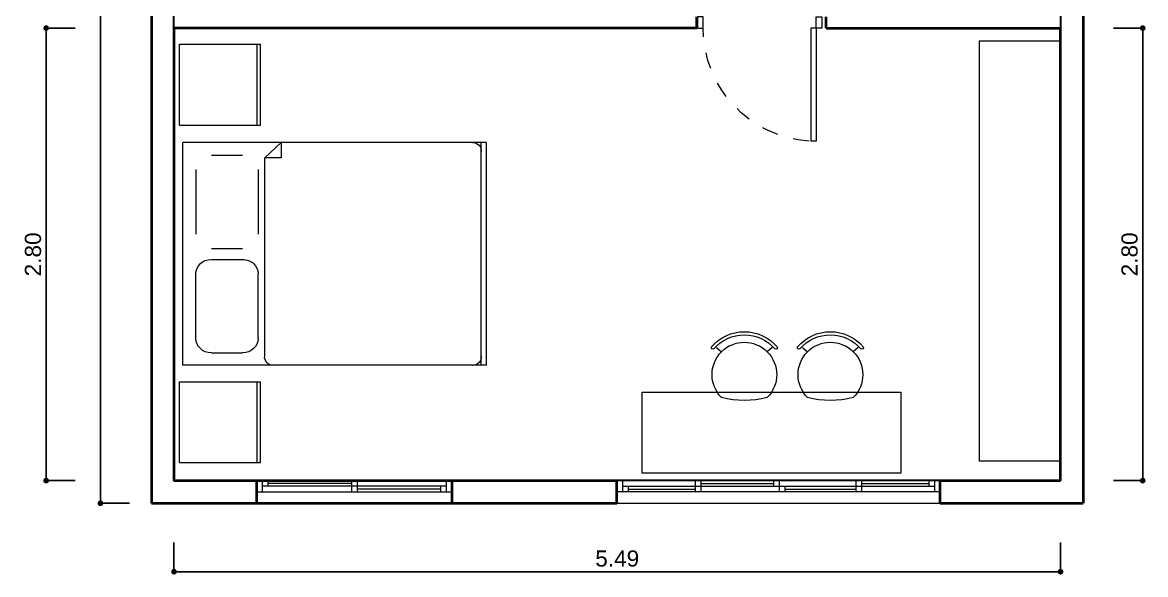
# Model space of a CAD drawing. Header units: millimetres. Extents: x 173 to 410, y -14 to 183.
# Drawn here: x 204.93 to 211.88, y 97.43 to 100.85 of the extents above; entities that cross this region are included whole.
import ezdxf

# ---------------------------------------------------------------- set-up
doc = ezdxf.new("R2010")
doc.units = ezdxf.units.MM
doc.linetypes.add('HIDDEN', pattern=[0.05, 0.025, -0.025])
doc.layers.get('0').update_dxf_attribs({"color": 4})
doc.layers.add('ar-mobiliario', color=7, linetype='Continuous')
for name, color, linetype, lineweight in [('ARQ Alvenaria', 201, 'Continuous', 40), ('ARQ Anotações', 2, 'Continuous', 5), ('ARQ Caixilharia', 140, 'Continuous', 9), ('ARQ Projeções', 144, 'HIDDEN', 5), ('ARQ Visto', 152, 'Continuous', 13)]:
    doc.layers.add(name, color=color, linetype=linetype, lineweight=lineweight)
doc.layers.add('ARQ Áreas', color=7, linetype='Continuous', lineweight=30, true_color=0x0ce956, plot=False)
doc.styles.get("Standard").update_dxf_attribs({"font": 'arial.ttf'})
doc.dimstyles.new('Executivo 1-50', dxfattribs={"dimtxt": 0.1, "dimasz": 0.035, "dimexe": 0, "dimexo": 0.0625, "dimgap": 0.03, "dimtad": 1, "dimzin": 0, "dimdsep": 46, "dimtxsty": 'Standard', "dimblk": 'DOT', "dimcen": 0.09, "dimclrd": 8, "dimclre": 8, "dimadec": 0, "dimazin": 0, "dimtfac": 1, "dimtix": 1, "dimtmove": 2, "dimatfit": 3, "dimldrblk": 'DOT', "dimfxl": 0.18, "dimfxlon": 1, "dimtolj": 1, "dimtzin": 0, "dimarcsym": 0})

# ---------------------------------------------------------------- blocks, each defined once
blk = doc.blocks.new('_DOT')
at = {"color": 0, "linetype": 'ByBlock', "lineweight": -2}
blk.add_line((-0.5, 0), (-1, 0), dxfattribs=at)
at = {"color": 0, "linetype": 'ByBlock', "const_width": 0.5}
blk.add_lwpolyline([(-0.25, 0, 1), (0.25, 0, 1)], format="xyb", close=True, dxfattribs=at)
blk = doc.blocks.new('*D2738')
at = {"layer": 'ARQ Anotações', "color": 8, "lineweight": -2, "transparency": 16777216}
for p, q in [((205.5956, 104.9741), (205.4156, 104.9741)), ((205.4156, 97.9091), (205.4156, 104.9391)), ((205.5956, 97.8741), (205.4156, 97.8741))]:
    blk.add_line(p, q, dxfattribs=at)
at = {"layer": 'Defpoints', "color": 0, "transparency": 16777216}
for p in [(205.4156, 104.9741), (205.7304, 104.9741), (205.7304, 97.8741)]:
    blk.add_point(p, dxfattribs=at)
at = {"layer": 'ARQ Anotações', "color": 8, "lineweight": -2, "transparency": 16777216, "xscale": 0.035, "yscale": 0.035, "zscale": 0.035}
for p, rotation in [((205.4156, 104.9741), 90), ((205.4156, 97.8741), 270)]:
    blk.add_blockref('_DOT', p, dxfattribs=dict(at, rotation=rotation))
at = {"layer": 'ARQ Anotações', "color": 0, "transparency": 16777216, "insert": (205.3346, 101.5391), "char_height": 0.1, "attachment_point": 5, "rotation": 90}
blk.add_mtext('\\A1;7.10', dxfattribs=at)
blk = doc.blocks.new('*D2739')
at = {"layer": 'ARQ Anotações', "color": 8, "lineweight": -2, "transparency": 16777216}
for p, q in [((205.8704, 97.6305), (205.8704, 97.4505)), ((211.3554, 97.6305), (211.3554, 97.4505)), ((205.9054, 97.4505), (211.3204, 97.4505))]:
    blk.add_line(p, q, dxfattribs=at)
at = {"layer": 'Defpoints', "color": 0, "transparency": 16777216}
for p in [(205.8704, 98.0141), (211.3554, 98.0141), (211.3554, 97.4505)]:
    blk.add_point(p, dxfattribs=at)
at = {"layer": 'ARQ Anotações', "color": 8, "lineweight": -2, "transparency": 16777216, "xscale": 0.035, "yscale": 0.035, "zscale": 0.035, "rotation": 180}
blk.add_blockref('_DOT', (205.8704, 97.4505), dxfattribs=at)
at = {"layer": 'ARQ Anotações', "color": 8, "lineweight": -2, "transparency": 16777216, "xscale": 0.035, "yscale": 0.035, "zscale": 0.035}
blk.add_blockref('_DOT', (211.3554, 97.4505), dxfattribs=at)
at = {"layer": 'ARQ Anotações', "color": 0, "transparency": 16777216, "insert": (208.6129, 97.5315), "char_height": 0.1, "attachment_point": 5}
blk.add_mtext('\\A1;5.49', dxfattribs=at)
blk = doc.blocks.new('*D2740')
at = {"layer": 'ARQ Anotações', "color": 8, "lineweight": -2, "transparency": 16777216}
for p, q in [((211.6842, 100.8141), (211.8642, 100.8141)), ((211.8642, 98.0491), (211.8642, 100.7791)), ((211.6842, 98.0141), (211.8642, 98.0141))]:
    blk.add_line(p, q, dxfattribs=at)
at = {"layer": 'Defpoints', "color": 0, "transparency": 16777216}
for p in [(211.3554, 100.8141), (211.8642, 100.8141), (211.3554, 98.0141)]:
    blk.add_point(p, dxfattribs=at)
at = {"layer": 'ARQ Anotações', "color": 8, "lineweight": -2, "transparency": 16777216, "xscale": 0.035, "yscale": 0.035, "zscale": 0.035}
for p, rotation in [((211.8642, 100.8141), 90), ((211.8642, 98.0141), 270)]:
    blk.add_blockref('_DOT', p, dxfattribs=dict(at, rotation=rotation))
at = {"layer": 'ARQ Anotações', "color": 0, "transparency": 16777216, "insert": (211.7832, 99.4141), "char_height": 0.1, "attachment_point": 5, "rotation": 90}
blk.add_mtext('\\A1;2.80', dxfattribs=at)
blk = doc.blocks.new('*D2744')
at = {"layer": 'ARQ Anotações', "color": 8, "lineweight": -2, "transparency": 16777216}
for p, q in [((205.2595, 100.8141), (205.0795, 100.8141)), ((205.0795, 100.7791), (205.0795, 98.0491)), ((205.2595, 98.0141), (205.0795, 98.0141))]:
    blk.add_line(p, q, dxfattribs=at)
at = {"layer": 'Defpoints', "color": 0, "transparency": 16777216}
for p in [(205.8704, 100.8141), (205.0795, 98.0141), (205.8704, 98.0141)]:
    blk.add_point(p, dxfattribs=at)
at = {"layer": 'ARQ Anotações', "color": 8, "lineweight": -2, "transparency": 16777216, "xscale": 0.035, "yscale": 0.035, "zscale": 0.035}
for p, rotation in [((205.0795, 100.8141), 90), ((205.0795, 98.0141), 270)]:
    blk.add_blockref('_DOT', p, dxfattribs=dict(at, rotation=rotation))
at = {"layer": 'ARQ Anotações', "color": 0, "transparency": 16777216, "insert": (204.9984, 99.4141), "char_height": 0.1, "attachment_point": 5, "rotation": 90}
blk.add_mtext('\\A1;2.80', dxfattribs=at)
blk = doc.blocks.new('Janela de correr_3')
at = {"lineweight": 13}
for p, q in [((0.4026, 0), (-0.6026, 0)), ((-0.6026, 0), (-0.6026, -0.07)), ((-0.5676, -0.07), (-0.5676, 0)), ((-0.5326, -0.035), (-0.5326, 0)), ((-0.1175, -0.07), (-0.1175, 0)), ((-0.0825, -0.07), (-0.0825, 0)), ((1.3974, 0), (0.3921, 0)), ((0.4026, -0.07), (0.4026, 0)), ((0.4026, -0.07), (0.4026, 0)), ((0.4376, -0.035), (0.4376, 0)), ((0.8772, -0.07), (0.8772, 0)), ((0.9122, -0.07), (0.9122, 0)), ((1.3624, -0.07), (1.3624, 0)), ((1.3974, -0.07), (1.3974, 0)), ((-0.5676, -0.035), (0.4026, -0.035)), ((-0.5326, -0.0175), (-0.1175, -0.0175)), ((-0.0825, -0.0525), (0.3676, -0.0525)), ((0.3676, -0.07), (0.3676, -0.035)), ((0.4026, -0.035), (1.3624, -0.035)), ((0.4376, -0.0175), (0.8772, -0.0175)), ((0.9122, -0.0525), (1.3274, -0.0525)), ((1.3274, -0.07), (1.3274, -0.035)), ((-0.6026, -0.07), (0.4026, -0.07)), ((0.3921, -0.07), (1.3974, -0.07))]:
    blk.add_line(p, q, dxfattribs=at)
blk = doc.blocks.new('Janela de correr')
for p, q in [((0.605, 0), (-0.605, 0)), ((-0.605, 0), (-0.605, -0.07)), ((-0.57, -0.07), (-0.57, 0)), ((-0.535, -0.035), (-0.535, 0)), ((-0.0175, -0.07), (-0.0175, 0)), ((0.0175, -0.07), (0.0175, 0)), ((0.57, -0.07), (0.57, 0)), ((0.605, -0.07), (0.605, 0)), ((-0.57, -0.035), (0.57, -0.035)), ((-0.535, -0.0175), (-0.0175, -0.0175)), ((0.0175, -0.0525), (0.535, -0.0525)), ((0.535, -0.07), (0.535, -0.035)), ((-0.605, -0.07), (0.605, -0.07))]:
    blk.add_line(p, q)
blk = doc.blocks.new('Folha 72')
at = {"color": 0, "linetype": 'ByBlock', "lineweight": -2}
for p, q in [((0.35, 0.7), (0.315, 0.7)), ((0.315, 0), (0.315, 0.7)), ((0.35, 0), (0.35, 0.7)), ((-0.385, 0), (-0.35, 0)), ((-0.385, -0.07), (-0.385, 0)), ((-0.35, 0), (-0.35, -0.07)), ((0.35, 0), (0.315, 0)), ((0.385, 0), (0.35, 0)), ((0.35, 0), (0.35, -0.07)), ((0.385, -0.07), (0.385, 0)), ((-0.35, -0.07), (-0.385, -0.07)), ((0.35, -0.07), (0.385, -0.07))]:
    blk.add_line(p, q, dxfattribs=at)
at = {"layer": 'ARQ Projeções'}
blk.add_arc((0.35, 0), 0.7, 93.6334, 180, dxfattribs=at)
blk = doc.blocks.new('PSR_Double Bed', base_point=(23.0058, 28.0131))
at = {"layer": 'ar-mobiliario', "color": 8, "linetype": 'Continuous', "lineweight": 13, "true_color": 0x747474}
for p, q in [((23.0243, 29.7316), (23.0587, 29.7316)), ((23.0243, 28.1816), (23.0243, 29.7316)), ((23.0587, 29.7316), (24.9398, 29.7316)), ((23.0587, 28.1816), (23.0587, 29.7316)), ((24.4483, 29.626), (24.3427, 29.7316)), ((24.3427, 29.7316), (24.3427, 29.626)), ((24.9398, 29.7316), (24.9743, 29.7316)), ((24.9743, 28.1816), (24.9743, 29.7316)), ((24.3427, 29.626), (24.4483, 29.626)), ((24.4483, 28.2451), (24.4483, 29.626)), ((24.7904, 29.6447), (24.5904, 29.6447)), ((24.4904, 29.5447), (24.4904, 29.0947)), ((24.8904, 29.5447), (24.8904, 29.0947)), ((24.7904, 28.9947), (24.5904, 28.9947)), ((24.7904, 28.9185), (24.5904, 28.9185)), ((24.4904, 28.3685), (24.4904, 28.8185)), ((24.8904, 28.3685), (24.8904, 28.8185)), ((24.7904, 28.2685), (24.5904, 28.2685)), ((23.0243, 28.1816), (23.0587, 28.1816)), ((23.0587, 28.1816), (24.9398, 28.1816)), ((24.9398, 28.1816), (24.9743, 28.1816))]:
    blk.add_line(p, q, dxfattribs=at)
for centre, radius, start, end in [((23.1154, 29.6752), 0.0571, 90, 187.13481), ((24.5904, 28.8185), 0.1, 90, 180.00001), ((24.7904, 28.8185), 0.1, 0, 90), ((24.5904, 28.3685), 0.1, 180.00001, 270), ((24.7904, 28.3685), 0.1, 270, 0), ((23.1154, 28.238), 0.0571, 172.86513, 270), ((24.3916, 28.238), 0.0571, 270, 7.13484)]:
    blk.add_arc(centre, radius, start, end, dxfattribs=at)
blk = doc.blocks.new('Cab Base 1D-Drawer_2', base_point=(23.0058, 28.0131))
at = {"layer": 'ar-mobiliario', "color": 8, "linetype": 'Continuous', "lineweight": 13, "true_color": 0x747474}
for p, q in [((23.0058, 28.5131), (23.5058, 28.5131)), ((23.0058, 28.0131), (23.0058, 28.5131)), ((23.0058, 28.4931), (23.5058, 28.4931)), ((23.5058, 28.0131), (23.5058, 28.5131)), ((23.0058, 28.0131), (23.5058, 28.0131))]:
    blk.add_line(p, q, dxfattribs=at)
blk = doc.blocks.new('PSR_Chair Round', base_point=(23.0058, 28.0131))
at = {"layer": 'ar-mobiliario', "color": 8, "linetype": 'Continuous', "lineweight": 13, "true_color": 0x747474}
for p, q in [((22.8334, 27.5448), (22.8641, 27.572)), ((23.1782, 27.5448), (23.1475, 27.572))]:
    blk.add_line(p, q, dxfattribs=at)
for centre, radius, start, end in [((23.0058, 27.328), 0.5451, 74.96428, 105.03572), ((23.0058, 27.7131), 0.2, 135, 45), ((22.8113, 27.5464), 0.00983, 52.40544, 207.84842), ((23.0058, 27.7131), 0.2658, 220.12698, 319.87303), ((23.0058, 27.7131), 0.2465, 220.12698, 319.87303), ((23.2003, 27.5464), 0.00983, 332.15158, 127.59456)]:
    blk.add_arc(centre, radius, start, end, dxfattribs=at)
blk = doc.blocks.new('SLAB_19', base_point=(-13.1049, -3.32))
at = {"layer": 'ar-mobiliario', "color": 8, "linetype": 'Continuous', "lineweight": 13, "true_color": 0x747474, "flags": 128}
blk.add_lwpolyline([(-13.1049, -3.32), (-13.1049, -3.82), (-11.5049, -3.82), (-11.5049, -3.32)], close=True, dxfattribs=at)

msp = doc.modelspace()

# ---------------------------------------------------------------- linework, layer by layer
at = {"layer": 'ar-mobiliario', "color": 8, "linetype": 'Continuous', "lineweight": 13, "true_color": 0x747474, "flags": 128}
msp.add_lwpolyline([(211.3554, 98.1351), (210.8554, 98.1351), (210.8554, 100.7351), (211.3554, 100.7351)], close=True, dxfattribs=at)
at = {"layer": 'ARQ Alvenaria'}
for p, q in [((205.7304, 104.9741), (205.7304, 97.8741)), ((211.4954, 102.9841), (211.4954, 100.8141)), ((209.1054, 100.8141), (209.1054, 100.8841)), ((209.9054, 100.8141), (209.9054, 100.8841)), ((205.8704, 100.8141), (205.8704, 98.0141)), ((209.1054, 100.8141), (205.8704, 100.8141)), ((209.9054, 100.8141), (211.3554, 100.8141)), ((211.3554, 98.0141), (211.3554, 100.8141)), ((205.8704, 98.0141), (208.6102, 98.0141)), ((206.3804, 98.0141), (206.3804, 97.8741)), ((207.5904, 98.0141), (207.5904, 97.8741)), ((208.6102, 97.8741), (208.6102, 98.0141)), ((210.6102, 98.0141), (211.3554, 98.0141)), ((210.6102, 97.8741), (210.6102, 98.0141)), ((205.7304, 97.8741), (208.6102, 97.8741)), ((210.6102, 97.8741), (211.4954, 97.8741))]:
    msp.add_line(p, q, dxfattribs=at)
msp.add_lwpolyline([(209.9754, 103.1541), (209.9754, 103.0541), (211.3554, 103.0541), (211.3554, 104.9741), (211.4954, 104.9741), (211.4954, 97.8741)], dxfattribs=at)
at = {"layer": 'ARQ Visto'}
for p, q in [((206.3804, 97.8741), (207.5904, 97.8741)), ((208.6102, 97.8741), (210.6102, 97.8741))]:
    msp.add_line(p, q, dxfattribs=at)
at = {"layer": 'ARQ Áreas'}
msp.add_lwpolyline([(207.6005, 98.0141), (205.8704, 98.0141), (205.8704, 104.8341), (211.3554, 104.8341), (211.3554, 98.0141), (205.8704, 98.0141)], dxfattribs=at)

# ---------------------------------------------------------------- block references
at = {"layer": 'ar-mobiliario', "color": 8, "linetype": 'Continuous', "lineweight": 13, "true_color": 0x747474, "xscale": -1}
for name, p, rotation in [('Cab Base 1D-Drawer_2', (205.9055, 100.2139), 270.0000093068485), ('PSR_Chair Round', (209.3995, 98.37), 180.0010097082928), ('PSR_Chair Round', (209.9318, 98.37), 180.0010097082928), ('Cab Base 1D-Drawer_2', (205.9055, 98.1257), 270.0000093068485), ('SLAB_19', (208.767, 98.0607), 180)]:
    msp.add_blockref(name, p, dxfattribs=dict(at, rotation=rotation))
at = {"layer": 'ar-mobiliario', "color": 8, "linetype": 'Continuous', "lineweight": 13, "true_color": 0x747474, "xscale": -0.9641025884146734, "yscale": 0.8895339473340169, "rotation": 359.9999906931516}
msp.add_blockref('PSR_Double Bed', (207.8222, 98.5776), dxfattribs=at)
at = {"layer": 'ARQ Caixilharia', "xscale": -1, "rotation": 180}
for name, p in [('Folha 72', (209.4948, 100.8141)), ('Janela de correr_3', (209.2128, 97.9441))]:
    msp.add_blockref(name, p, dxfattribs=at)
at = {"layer": 'ARQ Caixilharia', "rotation": 180}
msp.add_blockref('Janela de correr', (206.9854, 97.9441), dxfattribs=at)

# ---------------------------------------------------------------- dimensions: what is measured, and where the dimension line sits
at = {"layer": 'ARQ Anotações'}
dim = msp.add_linear_dim(base=(205.4156, 104.9741), p1=(205.7304, 97.8741), p2=(205.7304, 104.9741), angle=90, dimstyle='Executivo 1-50', dxfattribs=at)
dim.commit()
dim.dimension.update_dxf_attribs({"geometry": '*D2738', "text_midpoint": (205.3346, 101.5391), "dimtype": 160})
for base, p1, p2, picture, middle in [((205.0795, 98.0141), (205.8704, 100.8141), (205.8704, 98.0141), '*D2744', (204.9984, 99.4141)), ((211.8642, 100.8141), (211.3554, 98.0141), (211.3554, 100.8141), '*D2740', (211.7832, 99.4141))]:
    dim = msp.add_linear_dim(base=base, p1=p1, p2=p2, angle=90, dimstyle='Executivo 1-50', dxfattribs=at)
    dim.commit()
    dim.dimension.update_dxf_attribs({"geometry": picture, "text_midpoint": middle})
dim = msp.add_linear_dim(base=(211.3553997743, 97.4504628599), p1=(205.8703997743, 98.0140917683), p2=(211.3553997743, 98.0140917683), dimstyle='Executivo 1-50', dxfattribs=at)
dim.commit()
dim.dimension.update_dxf_attribs({"geometry": '*D2739', "text_midpoint": (208.6128997743, 97.5315201587)})

doc.saveas('drawing.dxf')
